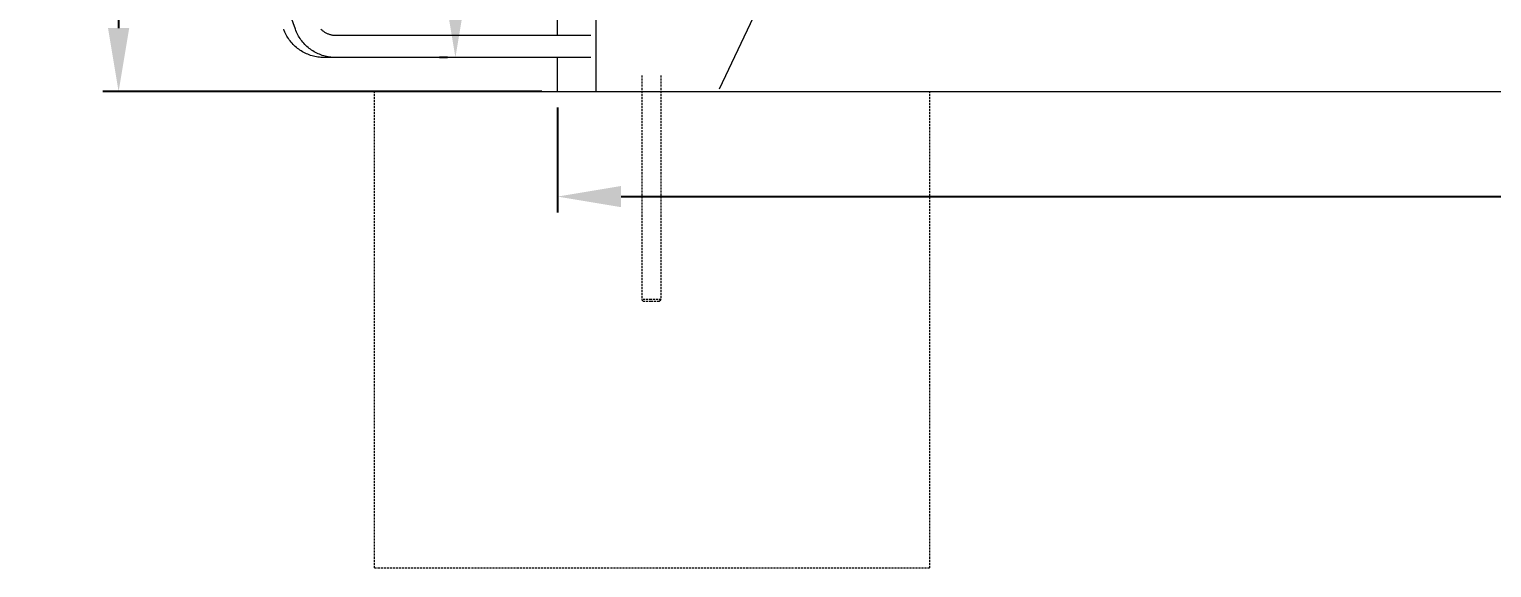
# Model space of a CAD drawing. Header units: millimetres. Extents: x -219 to 4970, y -9 to 3393.
# Drawn here: x -219 to 703, y 2379 to 2719 of the extents above; entities that cross this region are included whole.
import ezdxf

# ---------------------------------------------------------------- set-up
doc = ezdxf.new("R2010")
doc.units = ezdxf.units.MM
doc.linetypes.add('HIDDEN', pattern=[1.905, 1.27, -0.635])
for name, color, linetype, lineweight in [('ZANO_R', 7, 'Continuous', 0), ('ZANO_R_przerywana', 7, 'HIDDEN', 0), ('ZANO_W', 1, 'Continuous', 0)]:
    doc.layers.add(name, color=color, linetype=linetype, lineweight=lineweight)
doc.styles.add('Arial', font='arial.ttf')
doc.styles.get("Standard").update_dxf_attribs({"font": 'ARIALUNI.TTF'})
doc.dimstyles.new('pl i ang', dxfattribs={"dimtxt": 50, "dimasz": 50, "dimexe": 1.25, "dimexo": 0.625, "dimgap": 10, "dimtad": 1, "dimtoh": 1, "dimtxsty": 'Standard', "dimcen": 2.5, "dimclrd": 1, "dimclre": 1, "dimclrt": 1, "dimadec": 0, "dimazin": 0, "dimtfac": 1, "dimtmove": 0, "dimatfit": 3, "dimfxl": 1, "dimarcsym": 1})

# ---------------------------------------------------------------- blocks, each defined once
blk = doc.blocks.new('*D459')
at = {"layer": 'ZANO_W', "color": 1, "lineweight": -2}
for p, q in [((48.19, 3090.2), (39.72, 3090.2)), ((49.72, 2740.87), (49.72, 3050.2)), ((44.66, 2700.87), (39.72, 2700.87))]:
    blk.add_line(p, q, dxfattribs=at)
at = {"layer": 'ZANO_W', "color": 1}
for points in [[(56.39, 3050.2), (43.06, 3050.2), (49.72, 3090.2)], [(43.06, 2740.87), (56.39, 2740.87), (49.72, 2700.87)]]:
    blk.add_solid(points, dxfattribs=at)
at = {"layer": 'ZANO_W', "color": 1, "insert": (19.29, 2895.53), "char_height": 40, "attachment_point": 5, "rotation": 90, "style": 'Arial'}
blk.add_mtext('389', dxfattribs=at)
blk = doc.blocks.new('*D461')
at = {"layer": 'ZANO_W', "color": 1, "lineweight": -2}
for p, q in [((114.11, 2669.36), (114.11, 2603.21)), ((2892.64, 2669.36), (2892.64, 2603.21)), ((154.11, 2613.21), (2852.64, 2613.21))]:
    blk.add_line(p, q, dxfattribs=at)
at = {"layer": 'ZANO_W', "color": 1}
for points in [[(154.11, 2619.88), (154.11, 2606.55), (114.11, 2613.21)], [(2852.64, 2606.55), (2852.64, 2619.88), (2892.64, 2613.21)]]:
    blk.add_solid(points, dxfattribs=at)
at = {"layer": 'ZANO_W', "color": 1, "insert": (1503.38, 2643.64), "char_height": 40, "attachment_point": 5, "style": 'Arial'}
blk.add_mtext('2779', dxfattribs=at)
blk = doc.blocks.new('*D462')
at = {"layer": 'ZANO_W', "color": 1, "lineweight": -2}
for p, q in [((248.84, 3393.34), (-172.62, 3393.34)), ((-162.62, 3353.34), (-162.62, 2719.36)), ((104.11, 2679.36), (-172.62, 2679.36))]:
    blk.add_line(p, q, dxfattribs=at)
at = {"layer": 'ZANO_W', "color": 1}
for points in [[(-155.95, 3353.34), (-169.28, 3353.34), (-162.62, 3393.34)], [(-169.28, 2719.36), (-155.95, 2719.36), (-162.62, 2679.36)]]:
    blk.add_solid(points, dxfattribs=at)
at = {"layer": 'ZANO_W', "color": 1, "insert": (-192.7, 3036.35), "char_height": 40, "attachment_point": 5, "rotation": 90, "style": 'Arial'}
blk.add_mtext('714', dxfattribs=at)
blk = doc.blocks.new('*D480')
at = {"layer": 'ZANO_W', "color": 1, "lineweight": -2}
blk.add_arc((3941.48, 2679.36), 150.81, 99.55169, 164.75824, dxfattribs=at)
at = {"layer": 'ZANO_W', "color": 1}
for points in [[(3916.67, 2821.42), (3916.23, 2834.75), (3956.43, 2829.43)], [(3789.36, 2719.89), (3802.58, 2718.13), (3790.67, 2679.36)]]:
    blk.add_solid(points, dxfattribs=at)
at = {"layer": 'ZANO_W', "color": 1, "insert": (3819.67, 2813.91), "char_height": 40, "attachment_point": 5, "rotation": 42.15496, "style": 'Arial'}
blk.add_mtext('96%%d', dxfattribs=at)

msp = doc.modelspace()

# ---------------------------------------------------------------- linework, layer by layer
at = {"layer": 'ZANO_R'}
for p, q in [((138.51, 2679.36), (138.51, 3105.36)), ((114.11, 2714.87), (114.11, 3076.2)), ((216.15, 2681.03), (361.43, 2988.07)), ((-51.17, 2718.64), (-137.54, 2956.85)), ((-58.16, 2717.76), (-58.49, 2718.64)), ((-57.79, 2716.9), (-58.16, 2717.76)), ((-57.4, 2716.04), (-57.79, 2716.9)), ((-56.97, 2715.21), (-57.4, 2716.04)), ((-56.52, 2714.38), (-56.97, 2715.21)), ((-56.04, 2713.58), (-56.52, 2714.38)), ((-55.53, 2712.79), (-56.04, 2713.58)), ((-54.99, 2712.02), (-55.53, 2712.79)), ((-54.42, 2711.27), (-54.99, 2712.02)), ((-53.83, 2710.53), (-54.42, 2711.27)), ((-50.84, 2717.76), (-51.17, 2718.64)), ((-50.47, 2716.9), (-50.84, 2717.76)), ((-50.07, 2716.04), (-50.47, 2716.9)), ((-49.65, 2715.21), (-50.07, 2716.04)), ((-49.2, 2714.38), (-49.65, 2715.21)), ((-48.71, 2713.58), (-49.2, 2714.38)), ((-48.2, 2712.79), (-48.71, 2713.58)), ((-47.67, 2712.02), (-48.2, 2712.79)), ((-47.1, 2711.26), (-47.67, 2712.02)), ((-46.51, 2710.53), (-47.1, 2711.26)), ((-35.18, 2718.84), (-34.86, 2718.52)), ((-34.86, 2718.52), (-34.53, 2718.22)), ((-34.53, 2718.22), (-34.19, 2717.92)), ((-34.19, 2717.92), (-33.84, 2717.63)), ((-33.84, 2717.63), (-33.48, 2717.36)), ((-33.48, 2717.36), (-33.11, 2717.1)), ((-33.11, 2717.1), (-32.73, 2716.85)), ((-32.73, 2716.85), (-32.35, 2716.62)), ((-32.35, 2716.62), (-31.95, 2716.4)), ((-31.95, 2716.4), (-31.55, 2716.19)), ((-31.55, 2716.19), (-31.14, 2716)), ((-31.14, 2716), (-30.73, 2715.82)), ((-30.73, 2715.82), (-30.31, 2715.66)), ((-30.31, 2715.66), (-29.88, 2715.51)), ((-29.88, 2715.51), (-29.45, 2715.38)), ((-29.45, 2715.38), (-29.02, 2715.26)), ((-29.02, 2715.26), (-28.58, 2715.16)), ((-28.58, 2715.16), (-28.13, 2715.07)), ((-28.13, 2715.07), (-27.69, 2715)), ((-27.69, 2715), (-27.24, 2714.94)), ((-27.24, 2714.94), (-26.79, 2714.9)), ((-26.79, 2714.9), (-26.34, 2714.88)), ((-26.34, 2714.88), (-25.89, 2714.87)), ((-25.89, 2714.87), (-25.87, 2714.87)), ((-25.87, 2714.87), (135.15, 2714.87)), ((-53.22, 2709.82), (-53.83, 2710.53)), ((-52.58, 2709.13), (-53.22, 2709.82)), ((-51.92, 2708.47), (-52.58, 2709.13)), ((-51.23, 2707.83), (-51.92, 2708.47)), ((-50.52, 2707.21), (-51.23, 2707.83)), ((-49.8, 2706.61), (-50.52, 2707.21)), ((-49.05, 2706.05), (-49.8, 2706.61)), ((-48.28, 2705.51), (-49.05, 2706.05)), ((-47.49, 2704.99), (-48.28, 2705.51)), ((-46.69, 2704.51), (-47.49, 2704.99)), ((-45.87, 2704.05), (-46.69, 2704.51)), ((-45.9, 2709.82), (-46.51, 2710.53)), ((-45.26, 2709.13), (-45.9, 2709.82)), ((-45.03, 2703.62), (-45.87, 2704.05)), ((-44.6, 2708.47), (-45.26, 2709.13)), ((-44.18, 2703.22), (-45.03, 2703.62)), ((-43.91, 2707.83), (-44.6, 2708.47)), ((-43.31, 2702.85), (-44.18, 2703.22)), ((-43.2, 2707.21), (-43.91, 2707.83)), ((-42.44, 2702.51), (-43.31, 2702.85)), ((-42.47, 2706.61), (-43.2, 2707.21)), ((-41.73, 2706.05), (-42.47, 2706.61)), ((-41.55, 2702.21), (-42.44, 2702.51)), ((-40.96, 2705.51), (-41.73, 2706.05)), ((-40.65, 2701.93), (-41.55, 2702.21)), ((-40.17, 2704.99), (-40.96, 2705.51)), ((-39.75, 2701.68), (-40.65, 2701.93)), ((-39.37, 2704.51), (-40.17, 2704.99)), ((-38.83, 2701.47), (-39.75, 2701.68)), ((-38.54, 2704.05), (-39.37, 2704.51)), ((-37.91, 2701.29), (-38.83, 2701.47)), ((-37.71, 2703.62), (-38.54, 2704.05)), ((-36.86, 2703.22), (-37.71, 2703.62)), ((-35.99, 2702.85), (-36.86, 2703.22)), ((-35.12, 2702.51), (-35.99, 2702.85)), ((-34.23, 2702.21), (-35.12, 2702.51)), ((-33.33, 2701.93), (-34.23, 2702.21)), ((-32.42, 2701.68), (-33.33, 2701.93)), ((-31.51, 2701.47), (-32.42, 2701.68)), ((-30.59, 2701.29), (-31.51, 2701.47)), ((-36.98, 2701.14), (-37.91, 2701.29)), ((-36.05, 2701.02), (-36.98, 2701.14)), ((-35.11, 2700.94), (-36.05, 2701.02)), ((-34.17, 2700.89), (-35.11, 2700.94)), ((-33.23, 2700.87), (-34.17, 2700.89)), ((-33.19, 2700.87), (-33.23, 2700.87)), ((-25.91, 2700.87), (-33.19, 2700.87)), ((-29.66, 2701.14), (-30.59, 2701.29)), ((-28.73, 2701.02), (-29.66, 2701.14)), ((-27.79, 2700.94), (-28.73, 2701.02)), ((-26.85, 2700.89), (-27.79, 2700.94)), ((-25.91, 2700.87), (-26.85, 2700.89)), ((-25.87, 2700.87), (-25.91, 2700.87)), ((135.15, 2700.87), (-25.87, 2700.87)), ((114.11, 2679.36), (114.11, 2700.87)), ((-1.21, 2679.36), (348.79, 2679.36))]:
    msp.add_line(p, q, dxfattribs=at)
msp.add_lwpolyline([(-169.78, 2679.36), (4857.88, 2679.36)], dxfattribs=at)
at = {"layer": 'ZANO_R_przerywana'}
for p, q in [((167.18, 2689.46), (167.18, 2548.33)), ((179.18, 2689.46), (179.18, 2548.33)), ((-1.21, 2379.36), (-1.21, 2679.36)), ((348.79, 2379.36), (348.79, 2679.36)), ((168.14, 2547.36), (167.18, 2548.33)), ((173.18, 2548.33), (167.18, 2548.33)), ((168.14, 2547.36), (173.18, 2547.36)), ((179.18, 2548.33), (173.18, 2548.33)), ((173.18, 2547.36), (178.21, 2547.36)), ((178.21, 2547.36), (179.18, 2548.33)), ((-1.21, 2379.36), (348.79, 2379.36))]:
    msp.add_line(p, q, dxfattribs=at)

# ---------------------------------------------------------------- dimensions: what is measured, and where the dimension line sits
at = {"layer": 'ZANO_W'}
for base, p1, p2, picture, middle in [((-162.62, 2679.36), (258.84, 3393.34), (114.11, 2679.36), '*D462', (-192.7, 3036.35)), ((49.72, 3090.2), (54.66, 2700.87), (58.19, 3090.2), '*D459', (19.29, 2895.53))]:
    dim = msp.add_linear_dim(base=base, p1=p1, p2=p2, angle=90, dimstyle='pl i ang', override={"dimtxt": 40, "dimasz": 40, "dimexe": 10, "dimexo": 10, "dimtoh": 0, "dimdec": 0, "dimtxsty": 'Arial', "dimtdec": 0, "dimtmove": 1}, dxfattribs=at)
    dim.commit()
    dim.dimension.update_dxf_attribs({"geometry": picture, "text_midpoint": middle})
dim = msp.add_angular_dim_2l(base=(3874.88, 2814.67), line1=((-70.18, 2679.36), (4806.12, 2679.36)), line2=((3941.54, 2680.02), (3985.36, 3119.78)), dimstyle='pl i ang', override={"dimtxt": 40, "dimasz": 40, "dimexe": 10, "dimexo": 10, "dimtoh": 0, "dimdec": 0, "dimtxsty": 'Arial', "dimtdec": 0, "dimtmove": 1}, dxfattribs=at)
dim.commit()
dim.dimension.update_dxf_attribs({"geometry": '*D480', "text_midpoint": (3819.67, 2813.91)})
dim = msp.add_linear_dim(base=(2892.64, 2613.21), p1=(114.11, 2679.36), p2=(2892.64, 2679.36), dimstyle='pl i ang', override={"dimtxt": 40, "dimasz": 40, "dimexe": 10, "dimexo": 10, "dimtoh": 0, "dimdec": 0, "dimtxsty": 'Arial', "dimtdec": 0, "dimtmove": 1}, dxfattribs=at)
dim.commit()
dim.dimension.update_dxf_attribs({"geometry": '*D461', "text_midpoint": (1503.38, 2643.64)})

doc.saveas('drawing.dxf')
